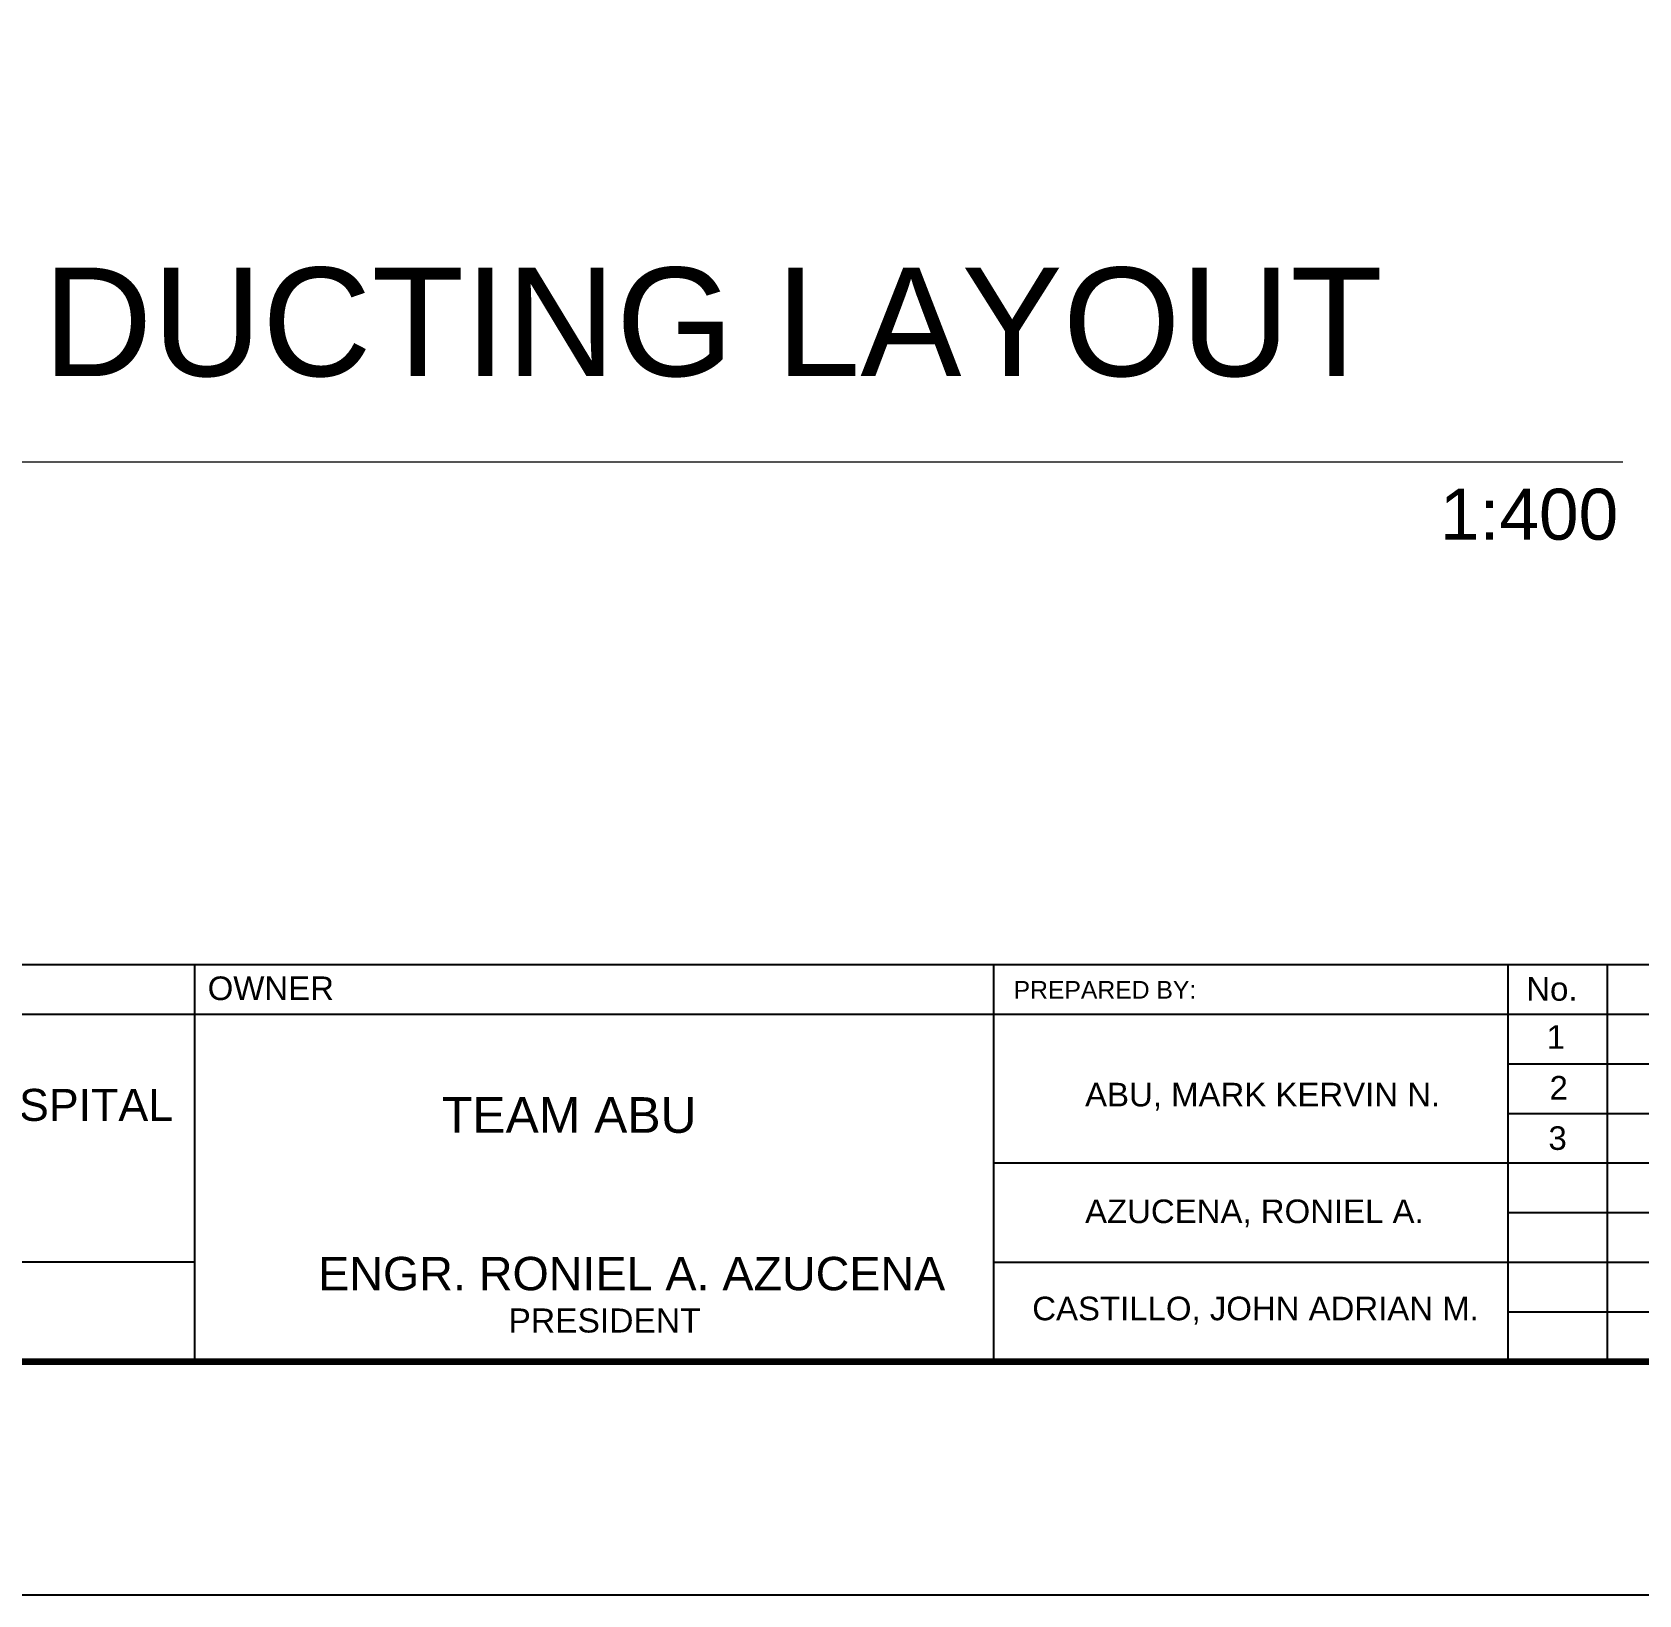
# Model space of a CAD drawing. Header units: millimetres. Extents: x -116 to 421, y 1 to 342.
# Drawn here: x -60.28 to -39.56, y 218.98 to 239.13 of the extents above; entities that cross this region are included whole.
import ezdxf

# ---------------------------------------------------------------- set-up
doc = ezdxf.new("R2010")
doc.units = ezdxf.units.MM
doc.header["$MEASUREMENT"] = 0
doc.layers.add('template', color=7, linetype='Continuous')
doc.styles.add('arial', font='arial.ttf')
doc.styles.get("Standard").update_dxf_attribs({"font": 'arial.ttf'})

msp = doc.modelspace()

# ---------------------------------------------------------------- linework, layer by layer
at = {"color": 0, "linetype": 'ByBlock', "lineweight": 9}
msp.add_line((-39.772, 233.588), (-77.742, 233.588), dxfattribs=at)
at = {"layer": 'template'}
for p, q in [((-109.507, 227.113), (-19.256, 227.113)), ((-58.184, 227.113), (-58.184, 221.993)), ((-47.882, 227.113), (-47.882, 221.993)), ((-41.252, 227.113), (-41.252, 221.993)), ((-39.972, 227.113), (-39.972, 221.993)), ((-93.66, 226.473), (-37.09, 226.473)), ((-41.252, 225.833), (-30.492, 225.833)), ((-41.252, 225.193), (-32.187, 225.193)), ((-47.882, 224.553), (-37.09, 224.553)), ((-41.252, 223.913), (-32.187, 223.913)), ((-93.66, 223.279), (-58.184, 223.279)), ((-47.882, 223.273), (-37.09, 223.273)), ((-41.252, 222.633), (-32.187, 222.633)), ((-115.524, 218.984), (-16.248, 218.984))]:
    msp.add_line(p, q, dxfattribs=at)
at = {"layer": 'template', "linetype": 'Continuous', "const_width": 0.0853}
msp.add_lwpolyline([(-109.507, 221.993), (-19.256, 221.993), (-19.256, 286.372), (-109.507, 286.372)], close=True, dxfattribs=at)

# ---------------------------------------------------------------- texts
at = {"color": 0, "linetype": 'ByBlock', "lineweight": 9}
for s, height, p in [('SECOND FLOOR DUCTING LAYOUT', 1.4, (-76.329, 234.699)), ('SCALE                                                                                                                              1:400', 0.657637, (-77.298, 232.59))]:
    msp.add_text(s, height=height, dxfattribs=at).set_placement(p)
at = {"layer": 'template', "style": 'arial'}
for s, height, p in [('OWNER', 0.304, (-58.015, 226.654)), ('PREPARED BY: ', 0.22802, (-47.624, 226.672)), ('No.', 0.304, (-41.015, 226.646)), ('1', 0.304, (-40.752, 226.026)), ('2', 0.304, (-40.715, 225.371)), ('PROPOSED THREE STOREY HOSPITAL', 0.41257, (-69.381, 225.096)), ('TEAM ABU', 0.4598, (-54.995, 224.942)), ('ABU, MARK KERVIN N.', 0.30402, (-46.703, 225.283)), ('3', 0.304, (-40.729, 224.722)), ('AZUCENA, RONIEL A.', 0.30402, (-46.703, 223.778)), ('ENGR. RONIEL A. AZUCENA', 0.43038, (-56.59, 222.912)), ('CASTILLO, JOHN ADRIAN M.', 0.30402, (-47.384, 222.525)), ('PRESIDENT', 0.3099, (-54.137, 222.367))]:
    msp.add_text(s, height=height, dxfattribs=at).set_placement(p)

doc.saveas('drawing.dxf')
